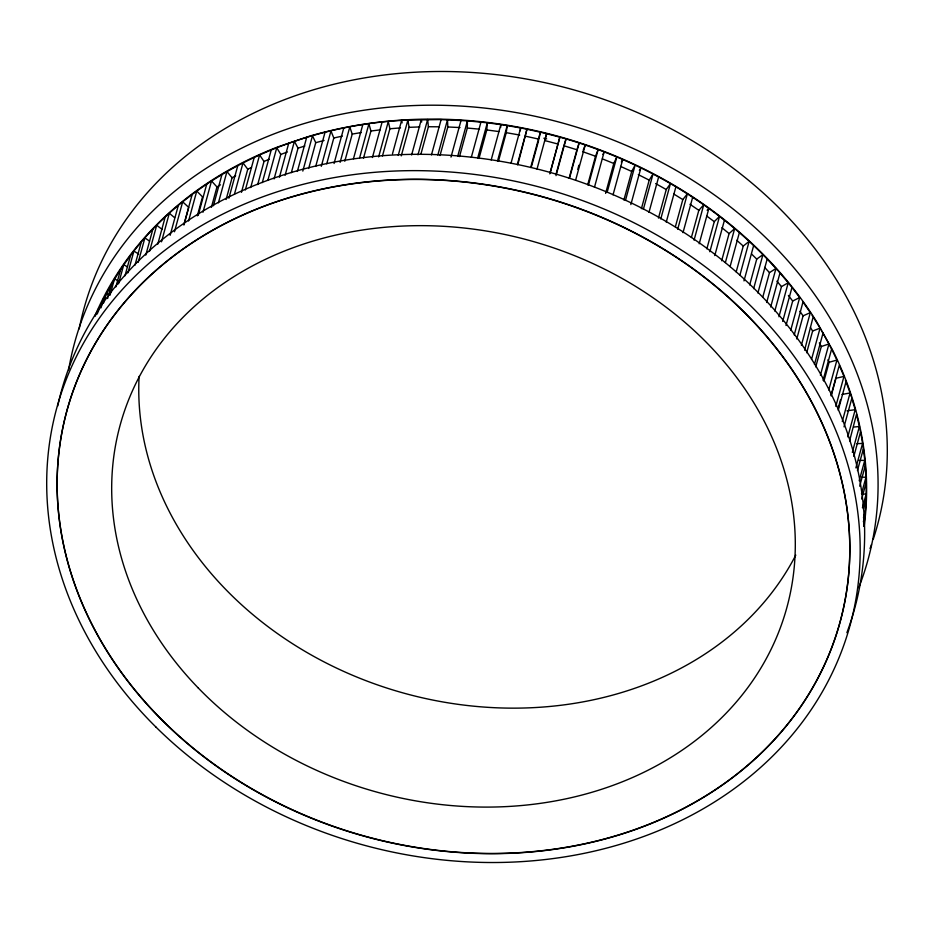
<?xml version="1.0" encoding="UTF-8"?>
<svg xmlns="http://www.w3.org/2000/svg" width="934" height="934" viewBox="0 0 934 934"><rect width="100%" height="100%" fill="white"/><g stroke="black" fill="none" stroke-linecap="round" stroke-linejoin="round"><path stroke-width="1.4" d="M459.505 156.585L467.315 128.051L467.409 120.848L440.288 119.564L407.889 120.101L398.223 155.441M863.728 526.204C867.931 494.892 866.694 462.89 860.518 431.928L853.816 456.387M478.99 158.488L486.801 129.943L487.326 122.798L467.409 120.848L457.742 156.188M500.636 127.468L500.846 124.607L487.326 122.798L477.659 158.138M498.441 161.22L506.251 132.675L507.197 125.588L500.846 124.607L491.179 159.947M520.273 130.795L520.658 127.97L507.197 125.588L497.53 160.928M517.798 164.758L526.974 129.219L520.658 127.97L510.991 163.31M550.254 172.603L559.851 137.17L544.265 133.095L526.974 129.219L517.308 164.559M97.183 314.011C147.187 192.684 281.157 125.354 407.551 120.112M101.035 307.823L103.639 298.308M103.511 303.06L106.114 293.545L108.706 294.747M107.62 298.506L111.706 283.551M110.025 295.226L114.485 278.916L118.268 280.877M115.863 286.901L120.696 269.237M118.548 283.784L123.755 264.754L127.433 266.867M124.981 275.775L130.562 255.391M127.946 272.81L133.901 251.071L138.652 254.071M134.963 265.163L141.279 242.058M138.197 262.361L144.887 237.901L149.487 241.089M145.774 255.087L152.837 229.262M149.638 251.106L156.702 225.281L162.236 229.495M157.753 244.229L165.19 217.038M161.5 241.801L169.311 213.256L174.6 217.68M170.128 235.321L178.312 205.422M174.483 231.749L182.667 201.837L188.738 207.395L183.905 225.059M183.986 224.347L192.171 194.447M188.575 220.973L196.759 191.073L202.515 196.852L197.308 215.871M198.183 215.392L206.729 184.126M202.982 212.228L211.528 180.974L216.968 186.963L211.388 207.348M213.407 205.76L221.953 174.495M218.404 202.83L226.962 171.564L232.064 177.752L226.11 199.502M228.888 198.195L237.808 165.575M234.457 194.144L243.003 162.878L247.755 169.252L241.439 192.357M245.315 190.022L254.246 157.402M250.697 187.559L259.617 154.939L264.007 161.465L257.691 184.57M262.302 182.585L271.222 149.977M267.848 180.379L276.768 147.759L280.784 154.437L274.094 178.908M279.418 177.297L288.711 143.322M285.103 175.335L294.408 141.361L298.039 148.167L291.35 172.638M297.362 171.436L306.656 137.461M302.814 171.085L312.481 135.757L315.727 142.68L308.664 168.505M315.715 166.38L325.009 132.406M321.296 166.299L330.963 130.958L333.8 137.987L326.737 163.812M334.057 163.508L343.724 128.168M340.116 162.329L349.783 126.989L352.223 134.087L344.786 161.278M353.472 158.745L362.766 124.759M359.625 157.834L368.918 123.848L370.938 131.017L363.501 158.196M372.409 157.531L382.076 122.191M378.632 156.889L388.299 121.548L389.91 128.764L382.473 155.943M392.49 153.771L401.608 120.474L402.134 122.879M401.27 155.873L409.08 127.328L407.889 120.101M411.637 154.939L421.304 119.599L421.701 122.004M417.977 154.834L427.644 119.494L428.402 126.732L420.965 153.923M431.461 154.916L441.128 119.575M437.824 155.091L447.491 119.75L447.83 126.977L440.019 155.523M450.994 157.099L461.034 120.404M471.285 157.426L480.952 122.085M530.675 167.501L540.342 132.161L538.976 139.154L525.597 136.212M531.539 166.345L538.603 140.52M537.003 169.112L546.612 133.667L544.814 140.567L558.065 144.07M549.811 173.864L559.851 137.17C591.969 146.136 623.165 158.418 652.738 173.852M556.034 174.261L563.471 147.082M556.01 175.639L566.051 138.944L563.844 145.727L576.92 149.767L569.121 178.312M569.46 178.324L579.127 142.984L576.92 149.767M577.796 169.323L578.905 165.248M575.577 180.355L585.244 145.015L583.155 150.327M587.708 184.78L595.518 156.235L598.134 149.592L588.467 184.932M594.479 187.22L604.146 151.88L602.944 154.472M605.617 193.373L613.79 163.473L616.814 156.982L607.147 192.322M613.043 194.844L622.721 159.504L621.344 162.037M623.9 199.993L631.711 171.447L635.12 165.12L625.453 200.46M630.859 204.581L640.899 167.887L639.37 170.338M641.401 208.679L649.212 180.134L653.018 174.004C695.118 196.023 733.961 224.475 766.919 258.765M643.351 209.344L653.018 174.004M648.978 212.333L658.645 176.993M658.458 218.077L666.257 189.532L670.449 183.601L660.77 218.93M666.246 222.152L675.912 186.812M675.375 226.775L682.812 199.596L687.366 193.875L677.699 229.215M682.999 232.648L692.666 197.308M691.394 237.493L698.83 210.313L703.734 204.826L694.067 240.166M699.192 243.797L708.859 208.457L707.108 210.208M706.84 248.829L714.276 221.65L719.519 216.408L709.852 251.748M714.767 255.577L724.434 220.237M721.655 260.761L729.092 233.582L734.673 228.597L725.379 262.571M730.084 266.599L739.378 232.613M736.19 271.899L743.254 246.074L749.15 241.357L739.856 275.332M743.978 280.9L753.645 245.56M749.675 284.928L756.738 259.103L762.926 254.667L753.633 288.641M757.883 293.007L767.188 259.033L777.975 270.743M762.798 297.094L769.488 272.623L775.967 268.478L766.674 302.464M770.678 306.982L779.972 273.008L778.979 271.876M774.788 311.08L781.478 286.61L788.226 282.78L789.405 284.228M778.933 316.754L788.226 282.78L779.972 273.008M782.692 321.424L791.985 287.45L799.691 297.514L790.759 330.134M785.996 325.499L792.686 301.04L799.691 297.514M794.25 334.932L802.96 302.009M796.76 338.949L803.077 315.844L799.901 311.256M801.384 345.265L810.315 312.645L803.182 302.312M804.606 350.18L813.14 316.953M806.672 352.76L812.627 331.01L810.443 327.484M811.529 359.403L820.075 328.138L813.537 317.56M814.46 364.435L823.017 333.169L821.932 331.278M815.732 366.887L821.313 346.502L819.328 342.906M820.402 375.223L828.96 343.969L823.017 333.169M823.052 380.348L831.61 349.094L830.128 346.21M823.905 381.294L829.1 362.264L827.921 359.823M828.75 389.968L836.934 360.069L831.61 349.094M831.108 395.175L839.292 365.276L843.974 376.425L835.802 406.325M831.155 395.934L835.988 378.258L843.974 376.425M838.242 408.053L840.472 399.892M838.23 410.236L846.029 381.702L845.398 380.045M842.27 421.514L850.08 392.969L846.029 381.702M844.021 426.85L851.831 398.304L855.497 410.691M847.78 436.867L855.217 409.687L846.975 410.82M849.59 440.883L856.49 414.392M852.322 452.348L859.385 426.523L856.665 415.058M855.883 467.887L862.572 443.428L856.957 443.697M857.435 470.596L863.378 448.845M859.187 480.753L864.767 460.369L859.117 460.392M859.677 486.182L865.258 465.786M861.498 493.607L865.958 477.297L861.708 477.134M861.662 499.025L866.122 482.715M862.432 507.769L866.145 494.179L861.895 493.841M863.401 509.077L865.993 499.562M863.483 517.763L865.339 510.968M863.378 521.744L864.872 516.304M95.361 316.066L95.642 315.412M96.202 314.116L98.665 308.57M216.968 186.963L220.447 184.804M232.064 177.752L235.672 175.755M247.755 169.252L251.503 167.419M803.077 315.844L810.315 312.645L810.724 313.252M264.007 161.465L269.167 159.259M812.627 331.01L820.075 328.138L821.009 329.714M280.784 154.437L287.427 151.973M821.313 346.502L828.96 343.969L829.299 344.599M298.039 148.167L304.846 146.008M829.1 362.264L836.934 360.069L837.378 361.049M315.727 142.68L324.075 140.45M333.8 137.987L342.311 136.119M841.954 394.463L850.08 392.969L851.294 396.635M352.223 134.087L361.306 132.535M370.938 131.017L380.15 129.861M853.828 427.036L859.385 426.523L859.537 427.2M389.91 128.764L400.546 127.9M409.08 127.328L419.81 126.931M428.402 126.732L439.19 126.802M447.83 126.977L460.007 127.561M467.315 128.051L479.504 129.161M486.801 129.943L498.966 131.577M506.251 132.675L519.713 135.045M582.629 151.658L595.518 156.235M602.395 158.873L613.79 163.473M620.538 166.392L631.711 171.447M638.307 174.635L649.212 180.134M655.645 183.589L666.257 189.532M673.659 193.945L682.812 199.596M689.981 204.301L698.83 210.313M706.804 216.093L714.276 221.65M721.935 227.733L729.092 233.582M736.739 240.248L743.254 246.074M751.578 254.036L756.738 259.103M764.607 267.381L769.488 272.623M776.89 281.192L781.478 286.61M789.884 284.812L791.051 286.271M788.401 295.448L792.686 301.04M812.136 315.412L812.732 316.334M860.097 429.897L860.377 431.251M57.698 406.045A411.264 340.548 15.3 0 1 553.815 173.467A411.264 340.548 15.3 0 1 846.881 632.715M795.791 555.088A345.615 286.189 15.3 0 1 405.589 693.623A345.615 286.189 15.3 0 1 139.108 376.39M543.903 138.244A345.615 286.189 15.3 0 1 546.659 138.921M871.469 544.545A411.264 340.548 15.3 0 1 870.033 548.562M79.18 328.908A411.264 340.548 15.3 0 1 566.494 87.889A411.264 340.548 15.3 0 1 873.278 539.175M68.637 369.794A411.264 340.548 15.3 0 1 562.151 122.926A411.264 340.548 15.3 0 1 858.778 587.649M95.081 315.575A401.2 332.212 15.3 0 1 277.632 146.988L309.703 136.13A401.2 332.212 15.3 0 1 816.958 322.242L832.894 350.705A401.2 332.212 15.3 0 1 864.195 525.947M155.99 727.107A411.264 340.548 15.3 0 0 842.421 649.037A411.264 340.548 15.3 0 0 361.902 173.584A411.264 340.548 15.3 0 0 155.99 727.107M163.59 721.725A400.756 331.85 15.3 0 0 832.474 645.651A400.756 331.85 15.3 0 0 364.248 182.34A400.756 331.85 15.3 0 0 163.59 721.725M163.648 721.527A400.756 331.85 15.3 0 0 832.533 645.452A400.756 331.85 15.3 0 0 364.295 182.142A400.756 331.85 15.3 0 0 163.648 721.527M198.288 688.008A345.615 286.189 15.3 0 0 778.022 633.766A345.615 286.189 15.3 0 0 384.166 227.347A345.615 286.189 15.3 0 0 198.288 688.008"/></g></svg>
